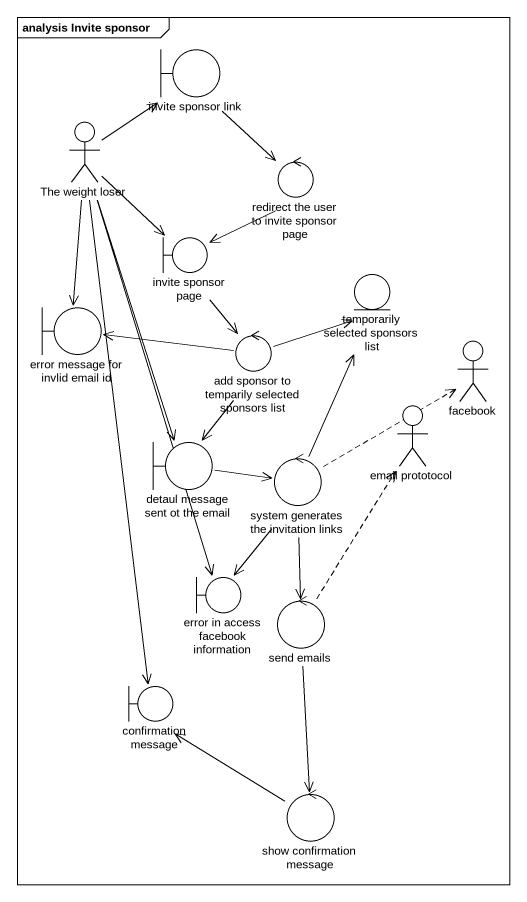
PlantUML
@startuml
mainframe analysis Invite sponsor
boundary "invite sponsor link" as invite_sponsor_link
actor "The weight loser" as The_weight_loser
control "redirect the user to invite sponsor page" as redirect_the_user_to_invite
boundary "invite sponsor page" as invite_sponsor_page
entity "temporarily selected sponsors list" as temporarily_selected
boundary "error message for invlid email id" as error_message_for_invlid
control "add sponsor to temparily selected sponsors list" as add_sponsor_to_temparily
actor facebook
actor "email prototocol" as email_prototocol
boundary "detaul message sent ot the email" as detaul_message_sent_ot_the
control "system generates the invitation links" as system_generates_the
boundary "error in access facebook information" as error_in_access_facebook
control "send emails" as send_emails
boundary "confirmation message" as confirmation_message
control "show confirmation message" as show_confirmation_message
invite_sponsor_link --> redirect_the_user_to_invite
The_weight_loser -up-> invite_sponsor_link
The_weight_loser --> invite_sponsor_page
The_weight_loser --> error_message_for_invlid
The_weight_loser --> detaul_message_sent_ot_the
The_weight_loser --> error_in_access_facebook
The_weight_loser --> confirmation_message
redirect_the_user_to_invite --> invite_sponsor_page
invite_sponsor_page --> add_sponsor_to_temparily
add_sponsor_to_temparily -right-> temporarily_selected
add_sponsor_to_temparily -left-> error_message_for_invlid
add_sponsor_to_temparily --> detaul_message_sent_ot_the
detaul_message_sent_ot_the -right-> system_generates_the
system_generates_the -up-> temporarily_selected
system_generates_the .up.> facebook
system_generates_the --> error_in_access_facebook
system_generates_the --> send_emails
send_emails .up.> email_prototocol
send_emails --> show_confirmation_message
show_confirmation_message -up-> confirmation_message
@enduml
